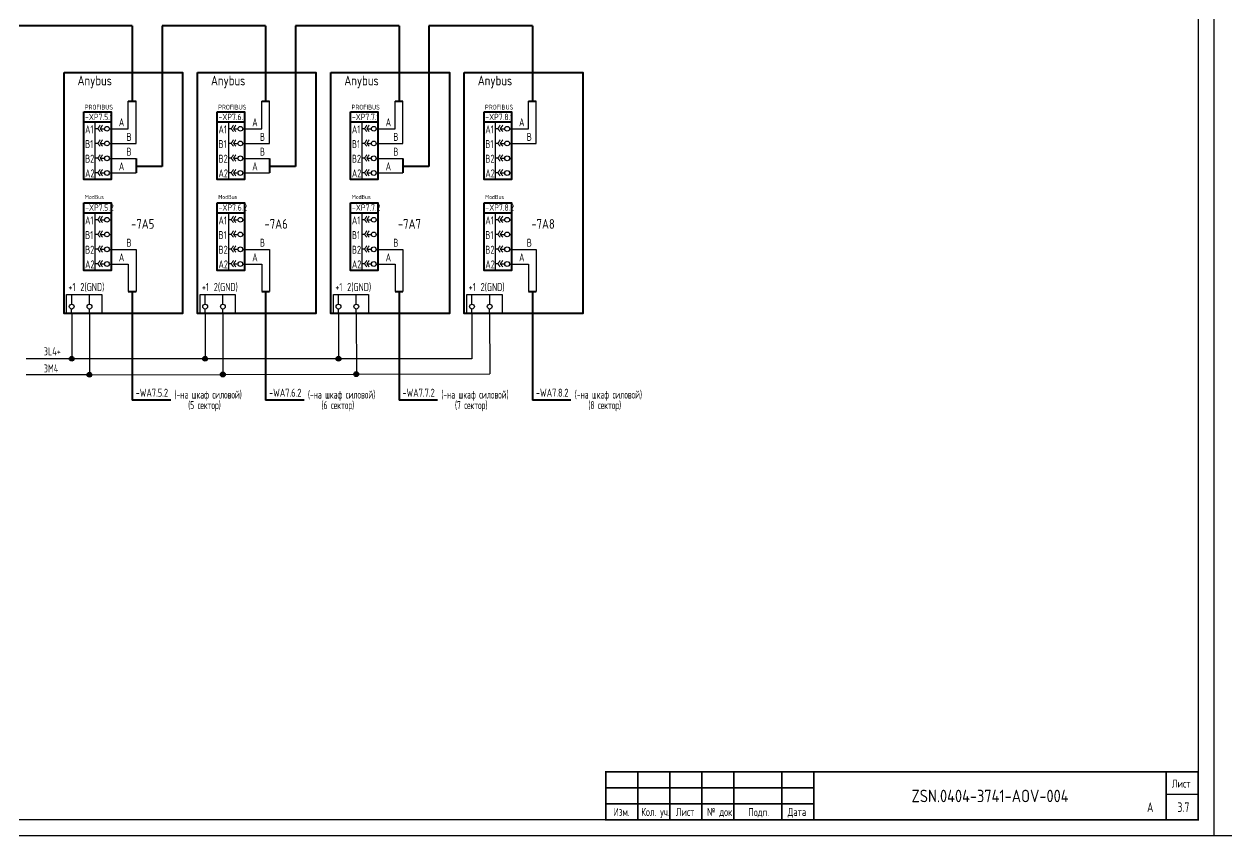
# Model space of a CAD drawing. Header units: millimetres. Extents: x 98 to 20644, y -7467 to -6136.
# Drawn here: x 3884.3 to 4260, y -7467.1 to -7213.4 of the extents above; entities that cross this region are included whole.
import ezdxf
from ezdxf.enums import TextEntityAlignment as Align

# ---------------------------------------------------------------- set-up
doc = ezdxf.new("R2010")
doc.units = ezdxf.units.MM
for name, color, linetype in [('Временный', 6, 'Continuous'), ('КИА_МАРКИРОВКА', 2, 'Continuous'), ('КИА_НАКЛЕЙКИ', 1, 'Continuous'), ('КИА_РАМКИ-ШТАМПЫ', 7, 'Continuous'), ('ФОРМАТ', 7, 'Continuous')]:
    doc.layers.add(name, color=color, linetype=linetype)
doc.styles.add('GOST-A 3-1', font='', dxfattribs={"height": 3})
doc.styles.add('GOSTA-2.5-1', font='', dxfattribs={"width": 0.9, "height": 2.5})
doc.styles.add('ROMAND0-100', font='romand.shx')
doc.styles.add('ROMANS0-60', font='romans.shx', dxfattribs={"width": 0.6})
doc.styles.add('ROMANS0-70', font='romans.shx', dxfattribs={"width": 0.7})
doc.styles.get('GOST-A 3-1').set_extended_font_data('GOST type A')
doc.styles.get('GOSTA-2.5-1').set_extended_font_data('GOST Type AU')

# ---------------------------------------------------------------- blocks, each defined once
blk = doc.blocks.new('frm6')
at = {"layer": 'ФОРМАТ'}
blk.add_line((-185, 15), (-120, 15), dxfattribs=at)
at = {"layer": 'ФОРМАТ', "const_width": 0.5}
blk.add_lwpolyline([(-185, 15), (-185, 0), (0, 0), (0, 15)], close=True, dxfattribs=at)
for points in [[(-175, 15), (-175, 0)], [(-165, 15), (-165, 0)], [(-155, 15), (-155, 0)], [(-145, 15), (-145, 0)], [(-130, 15), (-130, 0)], [(-120, 15), (-120, 0)], [(-10, 15), (-10, 0)], [(-185, 10), (-120, 10)], [(-10, 8), (0, 8)], [(-185, 5), (-120, 5)]]:
    blk.add_lwpolyline(points, dxfattribs=at)
at = {"layer": 'ФОРМАТ', "style": 'GOSTA-2.5-1', "width": 0.95}
for s, p in [('Лист', (-8.17, 9.36)), ('№ док.', (-153.38, 0.5)), ('Изм.', (-182.63, 0.5)), ('Кол. уч.', (-173.96, 0.5)), ('Лист', (-163.13, 0.5)), ('Подп.', (-140.5, 0.44)), ('Дата', (-128.17, 0.5))]:
    blk.add_text(s, height=2.5, dxfattribs=at).set_placement(p, align=Align.BOTTOM_LEFT)
at = {"layer": 'ФОРМАТ', "flags": 8}
for tag, style, width, p in [('R2', 'ROMANS0-70', 0.7, (-184.4, 10)), ('QTY2', 'ROMANS0-70', 0.65, (-174.28, 10.29)), ('SH2', 'ROMANS0-70', 0.7, (-164.3, 10)), ('ND2', 'ROMANS0-60', 0.6, (-154.34, 10)), ('SIGN2', 'ROMANS0-70', 0.7, (-144.3, 10)), ('DATE2', 'ROMANS0-70', 0.43, (-129.4, 10)), ('R1', 'ROMANS0-70', 0.7, (-184.4, 5)), ('QTY1', 'ROMANS0-70', 0.65, (-174.28, 5.29)), ('SH1', 'ROMANS0-70', 0.7, (-164.3, 5)), ('ND1', 'ROMANS0-60', 0.6, (-154.34, 5)), ('SIGN1', 'ROMANS0-70', 0.7, (-144.3, 5)), ('DATE1', 'ROMANS0-70', 0.43, (-129.4, 5))]:
    blk.add_attdef(tag, text='', height=3, dxfattribs=dict(at, style=style, width=width)).set_placement(p, align=Align.BOTTOM_LEFT)
at = {"layer": 'ФОРМАТ', "style": 'ROMANS0-70', "width": 0.7, "flags": 8}
blk.add_attdef('SH', text='', height=3, dxfattribs=at).set_placement((-5.16, 3.75), align=Align.MIDDLE_CENTER)
blk = doc.blocks.new('A$C2EC3666A')
h = blk.add_hatch(color=7)
h.dxf.hatch_style = 1
edge = h.paths.add_edge_path()
edge.add_arc((0, 0), 0.75, 0, 360)
at = {"color": 0}
blk.add_circle((0, 0), 0.75, dxfattribs=at)

msp = doc.modelspace()

# ---------------------------------------------------------------- linework, layer by layer
for p, q in [((4256, -7467.07), (4256, -7047.07)), ((4256, -7467.07), (4256, -7047.07)), ((4251, -7052.07), (4251, -7462.07)), ((3919.23, -7250.67), (3919.23, -7237.49)), ((3960.9, -7250.67), (3960.9, -7237.49)), ((4002.57, -7250.67), (4002.57, -7237.49)), ((4044.25, -7250.67), (4044.25, -7237.49)), ((3919.23, -7283.77), (3919.23, -7296.95)), ((3960.9, -7283.77), (3960.9, -7296.95)), ((4002.57, -7283.77), (4002.57, -7296.95)), ((4044.25, -7283.77), (4044.25, -7296.95)), ((4251, -7462.07), (3682, -7462.07)), ((4256, -7467.07), (3662, -7467.07)), ((4850, -7467.07), (4256, -7467.07))]:
    msp.add_line(p, q)
at = {"color": 6, "lineweight": 40}
for p, q in [((3918.03, -7213.93), (3809.54, -7213.93)), ((3918.03, -7213.93), (3918.03, -7237.49)), ((3959.7, -7213.93), (3927.37, -7213.93)), ((3927.37, -7213.93), (3927.37, -7257.9)), ((3959.7, -7213.93), (3959.7, -7237.49)), ((3969.04, -7213.93), (3969.04, -7257.9)), ((4001.38, -7213.93), (3969.04, -7213.93)), ((4001.38, -7213.93), (4001.38, -7237.49)), ((4010.71, -7213.93), (4010.71, -7257.9)), ((4043.05, -7213.93), (4010.71, -7213.93)), ((4043.05, -7213.93), (4043.05, -7237.49)), ((3916.83, -7237.49), (3919.23, -7237.49)), ((3958.51, -7237.49), (3960.9, -7237.49)), ((4000.18, -7237.49), (4002.57, -7237.49)), ((4041.85, -7237.49), (4044.25, -7237.49)), ((3919.23, -7255.33), (3919.23, -7259.91)), ((3960.9, -7255.33), (3960.9, -7259.91)), ((4002.57, -7255.33), (4002.57, -7259.91)), ((3927.37, -7257.9), (3919.23, -7257.9)), ((3969.04, -7257.9), (3960.9, -7257.9)), ((4010.71, -7257.9), (4002.57, -7257.9))]:
    msp.add_line(p, q, dxfattribs=at)
at = {"color": 0}
for p, q in [((3916.83, -7246.09), (3916.83, -7237.49)), ((3958.51, -7246.09), (3958.51, -7237.49)), ((4000.18, -7246.09), (4000.18, -7237.49)), ((4041.85, -7246.09), (4041.85, -7237.49)), ((3896.75, -7241.78), (3896.75, -7289.45)), ((3906.51, -7261.97), (3906.51, -7243.99)), ((3938.43, -7241.78), (3938.43, -7289.45)), ((3948.19, -7261.97), (3948.19, -7243.99)), ((3980.1, -7241.78), (3980.1, -7289.45)), ((3989.86, -7261.97), (3989.86, -7243.99)), ((4021.77, -7241.78), (4021.77, -7289.45)), ((4031.53, -7261.97), (4031.53, -7243.99)), ((3907.26, -7246.09), (3906.51, -7246.09)), ((3908.01, -7246.09), (3909.4, -7246.09)), ((3910.9, -7246.09), (3911.45, -7246.09)), ((3911.45, -7246.09), (3916.83, -7246.09)), ((3948.94, -7246.09), (3948.19, -7246.09)), ((3949.68, -7246.09), (3951.08, -7246.09)), ((3952.58, -7246.09), (3953.12, -7246.09)), ((3953.12, -7246.09), (3958.51, -7246.09)), ((3990.61, -7246.09), (3989.86, -7246.09)), ((3991.35, -7246.09), (3992.75, -7246.09)), ((3994.25, -7246.09), (3994.8, -7246.09)), ((3994.8, -7246.09), (4000.18, -7246.09)), ((4032.28, -7246.09), (4031.53, -7246.09)), ((4033.03, -7246.09), (4034.42, -7246.09)), ((4035.92, -7246.09), (4036.47, -7246.09)), ((4036.47, -7246.09), (4041.85, -7246.09)), ((3907.26, -7250.65), (3906.51, -7250.65)), ((3908.01, -7250.65), (3909.4, -7250.65)), ((3910.9, -7250.67), (3911.45, -7250.67)), ((3911.45, -7250.67), (3919.23, -7250.67)), ((3948.94, -7250.65), (3948.19, -7250.65)), ((3949.68, -7250.65), (3951.08, -7250.65)), ((3952.58, -7250.67), (3953.12, -7250.67)), ((3953.12, -7250.67), (3960.9, -7250.67)), ((3990.61, -7250.65), (3989.86, -7250.65)), ((3991.35, -7250.65), (3992.75, -7250.65)), ((3994.25, -7250.67), (3994.8, -7250.67)), ((3994.8, -7250.67), (4002.57, -7250.67)), ((4032.28, -7250.65), (4031.53, -7250.65)), ((4033.03, -7250.65), (4034.42, -7250.65)), ((4035.92, -7250.67), (4036.47, -7250.67)), ((4036.47, -7250.67), (4044.25, -7250.67)), ((3907.26, -7255.3), (3906.51, -7255.3)), ((3908.01, -7255.3), (3909.4, -7255.3)), ((3910.9, -7255.33), (3911.45, -7255.33)), ((3911.45, -7255.33), (3919.23, -7255.33)), ((3948.94, -7255.3), (3948.19, -7255.3)), ((3949.68, -7255.3), (3951.08, -7255.3)), ((3952.58, -7255.33), (3953.12, -7255.33)), ((3953.12, -7255.33), (3960.9, -7255.33)), ((3990.61, -7255.3), (3989.86, -7255.3)), ((3991.35, -7255.3), (3992.75, -7255.3)), ((3994.25, -7255.33), (3994.8, -7255.33)), ((3994.8, -7255.33), (4002.57, -7255.33)), ((4032.28, -7255.3), (4031.53, -7255.3)), ((4033.03, -7255.3), (4034.42, -7255.3)), ((4035.92, -7255.33), (4036.47, -7255.33)), ((3907.26, -7259.89), (3906.51, -7259.89)), ((3908.01, -7259.89), (3909.4, -7259.89)), ((3910.9, -7259.91), (3911.45, -7259.91)), ((3911.45, -7259.91), (3919.23, -7259.91)), ((3948.94, -7259.89), (3948.19, -7259.89)), ((3949.68, -7259.89), (3951.08, -7259.89)), ((3952.58, -7259.91), (3953.12, -7259.91)), ((3953.12, -7259.91), (3960.9, -7259.91)), ((3990.61, -7259.89), (3989.86, -7259.89)), ((3991.35, -7259.89), (3992.75, -7259.89)), ((3994.25, -7259.91), (3994.8, -7259.91)), ((3994.8, -7259.91), (4002.57, -7259.91)), ((4032.28, -7259.89), (4031.53, -7259.89)), ((4033.03, -7259.89), (4034.42, -7259.89)), ((4035.92, -7259.91), (4036.47, -7259.91)), ((3906.51, -7290.41), (3906.51, -7272.43)), ((3948.19, -7290.41), (3948.19, -7272.43)), ((3989.86, -7290.41), (3989.86, -7272.43)), ((4031.53, -7290.41), (4031.53, -7272.43)), ((3907.26, -7274.53), (3906.51, -7274.53)), ((3908.01, -7274.53), (3909.4, -7274.53)), ((3910.9, -7274.53), (3911.45, -7274.53)), ((3948.94, -7274.53), (3948.19, -7274.53)), ((3949.68, -7274.53), (3951.08, -7274.53)), ((3952.58, -7274.53), (3953.12, -7274.53)), ((3990.61, -7274.53), (3989.86, -7274.53)), ((3991.35, -7274.53), (3992.75, -7274.53)), ((3994.25, -7274.53), (3994.8, -7274.53)), ((4032.28, -7274.53), (4031.53, -7274.53)), ((4033.03, -7274.53), (4034.42, -7274.53)), ((4035.92, -7274.53), (4036.47, -7274.53)), ((3907.26, -7279.09), (3906.51, -7279.09)), ((3908.01, -7279.09), (3909.4, -7279.09)), ((3910.9, -7279.11), (3911.45, -7279.11)), ((3948.94, -7279.09), (3948.19, -7279.09)), ((3949.68, -7279.09), (3951.08, -7279.09)), ((3952.58, -7279.11), (3953.12, -7279.11)), ((3990.61, -7279.09), (3989.86, -7279.09)), ((3991.35, -7279.09), (3992.75, -7279.09)), ((3994.25, -7279.11), (3994.8, -7279.11)), ((4032.28, -7279.09), (4031.53, -7279.09)), ((4033.03, -7279.09), (4034.42, -7279.09)), ((4035.92, -7279.11), (4036.47, -7279.11)), ((3907.26, -7283.74), (3906.51, -7283.74)), ((3908.01, -7283.74), (3909.4, -7283.74)), ((3910.9, -7283.77), (3911.45, -7283.77)), ((3911.45, -7283.77), (3919.23, -7283.77)), ((3948.94, -7283.74), (3948.19, -7283.74)), ((3949.68, -7283.74), (3951.08, -7283.74)), ((3952.58, -7283.77), (3953.12, -7283.77)), ((3953.12, -7283.77), (3960.9, -7283.77)), ((3990.61, -7283.74), (3989.86, -7283.74)), ((3991.35, -7283.74), (3992.75, -7283.74)), ((3994.25, -7283.77), (3994.8, -7283.77)), ((3994.8, -7283.77), (4002.57, -7283.77)), ((4032.28, -7283.74), (4031.53, -7283.74)), ((4033.03, -7283.74), (4034.42, -7283.74)), ((4035.92, -7283.77), (4036.47, -7283.77)), ((4036.47, -7283.77), (4044.25, -7283.77)), ((3907.26, -7288.32), (3906.51, -7288.32)), ((3908.01, -7288.32), (3909.4, -7288.32)), ((3910.9, -7288.35), (3911.45, -7288.35)), ((3911.45, -7288.35), (3916.83, -7288.35)), ((3916.83, -7288.35), (3916.83, -7296.95)), ((3948.94, -7288.32), (3948.19, -7288.32)), ((3949.68, -7288.32), (3951.08, -7288.32)), ((3952.58, -7288.35), (3953.12, -7288.35)), ((3953.12, -7288.35), (3958.51, -7288.35)), ((3958.51, -7288.35), (3958.51, -7296.95)), ((3990.61, -7288.32), (3989.86, -7288.32)), ((3991.35, -7288.32), (3992.75, -7288.32)), ((3994.25, -7288.35), (3994.8, -7288.35)), ((3994.8, -7288.35), (4000.18, -7288.35)), ((4000.18, -7288.35), (4000.18, -7296.95)), ((4032.28, -7288.32), (4031.53, -7288.32)), ((4033.03, -7288.32), (4034.42, -7288.32)), ((4035.92, -7288.35), (4036.47, -7288.35)), ((4036.47, -7288.35), (4041.85, -7288.35)), ((4041.85, -7288.35), (4041.85, -7296.95)), ((3899.15, -7300.92), (3899.15, -7297.89)), ((3904.69, -7300.92), (3904.69, -7297.89)), ((3940.82, -7300.92), (3940.82, -7297.89)), ((3946.37, -7300.92), (3946.37, -7297.89)), ((3982.49, -7300.92), (3982.49, -7297.89)), ((3988.04, -7300.92), (3988.04, -7297.89)), ((4024.17, -7300.92), (4024.17, -7297.89)), ((4029.71, -7300.92), (4029.71, -7297.89)), ((3899.13, -7303.81), (3899.13, -7302.42)), ((3904.67, -7303.81), (3904.67, -7302.42)), ((3940.8, -7303.81), (3940.8, -7302.42)), ((3946.34, -7303.81), (3946.34, -7302.42)), ((3982.47, -7303.81), (3982.47, -7302.42)), ((3988.02, -7303.81), (3988.02, -7302.42)), ((4024.14, -7303.81), (4024.14, -7302.42)), ((4029.69, -7303.81), (4029.69, -7302.42))]:
    msp.add_line(p, q, dxfattribs=at)
at = {"lineweight": 18}
for p, q in [((3908.01, -7244.98), (3907.26, -7246.09)), ((3907.26, -7246.09), (3908.01, -7246.98)), ((3908.75, -7244.98), (3908.01, -7246.09)), ((3908.01, -7246.09), (3908.75, -7246.98)), ((3949.68, -7244.98), (3948.94, -7246.09)), ((3948.94, -7246.09), (3949.68, -7246.98)), ((3950.42, -7244.98), (3949.68, -7246.09)), ((3949.68, -7246.09), (3950.42, -7246.98)), ((3991.35, -7244.98), (3990.61, -7246.09)), ((3990.61, -7246.09), (3991.35, -7246.98)), ((3992.1, -7244.98), (3991.35, -7246.09)), ((3991.35, -7246.09), (3992.1, -7246.98)), ((4033.03, -7244.98), (4032.28, -7246.09)), ((4032.28, -7246.09), (4033.03, -7246.98)), ((4033.77, -7244.98), (4033.03, -7246.09)), ((4033.03, -7246.09), (4033.77, -7246.98)), ((3908.01, -7249.54), (3907.26, -7250.65)), ((3907.26, -7250.65), (3908.01, -7251.54)), ((3908.75, -7249.54), (3908.01, -7250.65)), ((3908.01, -7250.65), (3908.75, -7251.54)), ((3949.68, -7249.54), (3948.94, -7250.65)), ((3948.94, -7250.65), (3949.68, -7251.54)), ((3950.42, -7249.54), (3949.68, -7250.65)), ((3949.68, -7250.65), (3950.42, -7251.54)), ((3991.35, -7249.54), (3990.61, -7250.65)), ((3990.61, -7250.65), (3991.35, -7251.54)), ((3992.1, -7249.54), (3991.35, -7250.65)), ((3991.35, -7250.65), (3992.1, -7251.54)), ((4033.03, -7249.54), (4032.28, -7250.65)), ((4032.28, -7250.65), (4033.03, -7251.54)), ((4033.77, -7249.54), (4033.03, -7250.65)), ((4033.03, -7250.65), (4033.77, -7251.54)), ((3908.01, -7254.2), (3907.26, -7255.3)), ((3907.26, -7255.3), (3908.01, -7256.19)), ((3908.75, -7254.2), (3908.01, -7255.3)), ((3908.01, -7255.3), (3908.75, -7256.19)), ((3949.68, -7254.2), (3948.94, -7255.3)), ((3948.94, -7255.3), (3949.68, -7256.19)), ((3950.42, -7254.2), (3949.68, -7255.3)), ((3949.68, -7255.3), (3950.42, -7256.19)), ((3991.35, -7254.2), (3990.61, -7255.3)), ((3990.61, -7255.3), (3991.35, -7256.19)), ((3992.1, -7254.2), (3991.35, -7255.3)), ((3991.35, -7255.3), (3992.1, -7256.19)), ((4033.03, -7254.2), (4032.28, -7255.3)), ((4032.28, -7255.3), (4033.03, -7256.19)), ((4033.77, -7254.2), (4033.03, -7255.3)), ((4033.03, -7255.3), (4033.77, -7256.19)), ((3908.01, -7258.78), (3907.26, -7259.89)), ((3908.75, -7258.78), (3908.01, -7259.89)), ((3949.68, -7258.78), (3948.94, -7259.89)), ((3950.42, -7258.78), (3949.68, -7259.89)), ((3991.35, -7258.78), (3990.61, -7259.89)), ((3992.1, -7258.78), (3991.35, -7259.89)), ((4033.03, -7258.78), (4032.28, -7259.89)), ((4033.77, -7258.78), (4033.03, -7259.89)), ((3907.26, -7259.89), (3908.01, -7260.78)), ((3908.01, -7259.89), (3908.75, -7260.78)), ((3948.94, -7259.89), (3949.68, -7260.78)), ((3949.68, -7259.89), (3950.42, -7260.78)), ((3990.61, -7259.89), (3991.35, -7260.78)), ((3991.35, -7259.89), (3992.1, -7260.78)), ((4032.28, -7259.89), (4033.03, -7260.78)), ((4033.03, -7259.89), (4033.77, -7260.78)), ((3908.01, -7273.42), (3907.26, -7274.53)), ((3908.75, -7273.42), (3908.01, -7274.53)), ((3949.68, -7273.42), (3948.94, -7274.53)), ((3950.42, -7273.42), (3949.68, -7274.53)), ((3991.35, -7273.42), (3990.61, -7274.53)), ((3992.1, -7273.42), (3991.35, -7274.53)), ((4033.03, -7273.42), (4032.28, -7274.53)), ((4033.77, -7273.42), (4033.03, -7274.53)), ((3907.26, -7274.53), (3908.01, -7275.42)), ((3908.01, -7277.98), (3907.26, -7279.09)), ((3908.01, -7274.53), (3908.75, -7275.42)), ((3908.75, -7277.98), (3908.01, -7279.09)), ((3948.94, -7274.53), (3949.68, -7275.42)), ((3949.68, -7277.98), (3948.94, -7279.09)), ((3949.68, -7274.53), (3950.42, -7275.42)), ((3950.42, -7277.98), (3949.68, -7279.09)), ((3990.61, -7274.53), (3991.35, -7275.42)), ((3991.35, -7277.98), (3990.61, -7279.09)), ((3991.35, -7274.53), (3992.1, -7275.42)), ((3992.1, -7277.98), (3991.35, -7279.09)), ((4032.28, -7274.53), (4033.03, -7275.42)), ((4033.03, -7277.98), (4032.28, -7279.09)), ((4033.03, -7274.53), (4033.77, -7275.42)), ((4033.77, -7277.98), (4033.03, -7279.09)), ((3907.26, -7279.09), (3908.01, -7279.98)), ((3908.01, -7279.09), (3908.75, -7279.98)), ((3948.94, -7279.09), (3949.68, -7279.98)), ((3949.68, -7279.09), (3950.42, -7279.98)), ((3990.61, -7279.09), (3991.35, -7279.98)), ((3991.35, -7279.09), (3992.1, -7279.98)), ((4032.28, -7279.09), (4033.03, -7279.98)), ((4033.03, -7279.09), (4033.77, -7279.98)), ((3908.01, -7282.63), (3907.26, -7283.74)), ((3907.26, -7283.74), (3908.01, -7284.63)), ((3908.75, -7282.63), (3908.01, -7283.74)), ((3908.01, -7283.74), (3908.75, -7284.63)), ((3949.68, -7282.63), (3948.94, -7283.74)), ((3948.94, -7283.74), (3949.68, -7284.63)), ((3950.42, -7282.63), (3949.68, -7283.74)), ((3949.68, -7283.74), (3950.42, -7284.63)), ((3991.35, -7282.63), (3990.61, -7283.74)), ((3990.61, -7283.74), (3991.35, -7284.63)), ((3992.1, -7282.63), (3991.35, -7283.74)), ((3991.35, -7283.74), (3992.1, -7284.63)), ((4033.03, -7282.63), (4032.28, -7283.74)), ((4032.28, -7283.74), (4033.03, -7284.63)), ((4033.77, -7282.63), (4033.03, -7283.74)), ((4033.03, -7283.74), (4033.77, -7284.63)), ((3908.01, -7287.22), (3907.26, -7288.32)), ((3907.26, -7288.32), (3908.01, -7289.21)), ((3908.75, -7287.22), (3908.01, -7288.32)), ((3908.01, -7288.32), (3908.75, -7289.21)), ((3949.68, -7287.22), (3948.94, -7288.32)), ((3948.94, -7288.32), (3949.68, -7289.21)), ((3950.42, -7287.22), (3949.68, -7288.32)), ((3949.68, -7288.32), (3950.42, -7289.21)), ((3991.35, -7287.22), (3990.61, -7288.32)), ((3990.61, -7288.32), (3991.35, -7289.21)), ((3992.1, -7287.22), (3991.35, -7288.32)), ((3991.35, -7288.32), (3992.1, -7289.21)), ((4033.03, -7287.22), (4032.28, -7288.32)), ((4032.28, -7288.32), (4033.03, -7289.21)), ((4033.77, -7287.22), (4033.03, -7288.32)), ((4033.03, -7288.32), (4033.77, -7289.21))]:
    msp.add_line(p, q, dxfattribs=at)
at = {"color": 252, "lineweight": 40, "true_color": 0x939598}
for p, q in [((3916.83, -7296.95), (3919.23, -7296.95)), ((3918.03, -7296.95), (3918.03, -7330.93)), ((3958.51, -7296.95), (3960.9, -7296.95)), ((3959.7, -7296.95), (3959.7, -7330.93)), ((4000.18, -7296.95), (4002.57, -7296.95)), ((4001.38, -7296.95), (4001.38, -7330.93)), ((4041.85, -7296.95), (4044.25, -7296.95)), ((4043.05, -7296.95), (4043.05, -7330.93)), ((3930.06, -7330.93), (3918.03, -7330.93)), ((3971.73, -7330.93), (3959.7, -7330.93)), ((4013.4, -7330.93), (4001.38, -7330.93)), ((4055.07, -7330.93), (4043.05, -7330.93))]:
    msp.add_line(p, q, dxfattribs=at)
at = {"color": 1}
for p, q in [((3899.14, -7303.81), (3899.14, -7317.68)), ((3940.81, -7303.81), (3940.81, -7317.68)), ((3982.49, -7303.81), (3982.49, -7317.68)), ((4024.16, -7303.81), (4024.16, -7317.96)), ((3899.14, -7317.96), (3884.9, -7317.96)), ((4024.16, -7317.96), (3899.14, -7317.96))]:
    msp.add_line(p, q, dxfattribs=at)
at = {"color": 4}
for p, q in [((3904.67, -7303.81), (3904.71, -7322.96)), ((3946.34, -7303.81), (3946.34, -7322.87)), ((3988.02, -7303.81), (3988.06, -7322.78)), ((4029.69, -7303.81), (4029.72, -7322.68)), ((3904.67, -7322.96), (3884.9, -7322.96)), ((3904.67, -7322.96), (4029.72, -7322.68))]:
    msp.add_line(p, q, dxfattribs=at)
at = {"color": 0, "lineweight": 40}
for points in [[(3896.75, -7228.47), (3933.77, -7228.47), (3933.77, -7303.81), (3896.75, -7303.81)], [(3938.43, -7228.47), (3975.44, -7228.47), (3975.44, -7303.81), (3938.43, -7303.81)], [(3980.1, -7228.47), (4017.12, -7228.47), (4017.12, -7303.81), (3980.1, -7303.81)], [(4021.77, -7228.47), (4058.79, -7228.47), (4058.79, -7303.81), (4021.77, -7303.81)], [(3902.92, -7240.83), (3911.45, -7240.83), (3911.45, -7261.97), (3902.92, -7261.97)], [(3902.92, -7240.83), (3911.45, -7240.83), (3911.45, -7243.99), (3902.92, -7243.99)], [(3944.59, -7240.83), (3953.12, -7240.83), (3953.12, -7261.97), (3944.59, -7261.97)], [(3944.59, -7240.83), (3953.12, -7240.83), (3953.12, -7243.99), (3944.59, -7243.99)], [(3986.26, -7240.83), (3994.8, -7240.83), (3994.8, -7261.97), (3986.26, -7261.97)], [(3986.26, -7240.83), (3994.8, -7240.83), (3994.8, -7243.99), (3986.26, -7243.99)], [(4027.93, -7240.83), (4036.47, -7240.83), (4036.47, -7261.97), (4027.93, -7261.97)], [(4027.93, -7240.83), (4036.47, -7240.83), (4036.47, -7243.99), (4027.93, -7243.99)], [(3902.92, -7269.27), (3911.45, -7269.27), (3911.45, -7290.41), (3902.92, -7290.41)], [(3902.92, -7269.27), (3911.45, -7269.27), (3911.45, -7272.43), (3902.92, -7272.43)], [(3944.59, -7269.27), (3953.12, -7269.27), (3953.12, -7290.41), (3944.59, -7290.41)], [(3944.59, -7269.27), (3953.12, -7269.27), (3953.12, -7272.43), (3944.59, -7272.43)], [(3986.26, -7269.27), (3994.8, -7269.27), (3994.8, -7290.41), (3986.26, -7290.41)], [(3986.26, -7269.27), (3994.8, -7269.27), (3994.8, -7272.43), (3986.26, -7272.43)], [(4027.93, -7269.27), (4036.47, -7269.27), (4036.47, -7290.41), (4027.93, -7290.41)], [(4027.93, -7269.27), (4036.47, -7269.27), (4036.47, -7272.43), (4027.93, -7272.43)]]:
    msp.add_lwpolyline(points, close=True, dxfattribs=at)
at = {"color": 0}
for points in [[(3897.55, -7297.89), (3908.55, -7297.89), (3908.55, -7303.81), (3897.55, -7303.81)], [(3939.22, -7297.89), (3950.22, -7297.89), (3950.22, -7303.81), (3939.22, -7303.81)], [(3980.9, -7297.89), (3991.89, -7297.89), (3991.89, -7303.81), (3980.9, -7303.81)], [(4022.57, -7297.89), (4033.56, -7297.89), (4033.56, -7303.81), (4022.57, -7303.81)]]:
    msp.add_lwpolyline(points, close=True, dxfattribs=at)
for centre in [(3910.15, -7246.09), (3951.83, -7246.09), (3993.5, -7246.09), (4035.17, -7246.09), (3910.15, -7250.67), (3951.83, -7250.67), (3993.5, -7250.67), (4035.17, -7250.67), (3910.15, -7255.33), (3951.83, -7255.33), (3993.5, -7255.33), (4035.17, -7255.33), (3910.15, -7259.91), (3951.83, -7259.91), (3993.5, -7259.91), (4035.17, -7259.91), (3910.15, -7274.53), (3951.83, -7274.53), (3993.5, -7274.53), (4035.17, -7274.53), (3910.15, -7279.11), (3951.83, -7279.11), (3993.5, -7279.11), (4035.17, -7279.11), (3910.15, -7283.77), (3951.83, -7283.77), (3993.5, -7283.77), (4035.17, -7283.77), (3910.15, -7288.35), (3951.83, -7288.35), (3993.5, -7288.35), (4035.17, -7288.35), (3899.15, -7301.67), (3904.69, -7301.67), (3940.82, -7301.67), (3946.37, -7301.67), (3982.49, -7301.67), (3988.04, -7301.67), (4024.17, -7301.67), (4029.71, -7301.67)]:
    msp.add_circle(centre, 0.75, dxfattribs=at)

# ---------------------------------------------------------------- block references
for p in [(3899.14, -7317.96), (3940.81, -7317.96), (3982.49, -7317.96), (3904.67, -7322.96), (3946.34, -7322.87), (3988.02, -7322.78)]:
    msp.add_blockref('A$C2EC3666A', p, dxfattribs=at)
at = {"layer": 'КИА_РАМКИ-ШТАМПЫ'}
ref = msp.add_blockref('frm6', (4251, -7462.07), dxfattribs=at)
ref.add_attrib('TITLE', 'ZSN.0404-3741-AOV-004', dxfattribs={"layer": '0', "height": 3.9, "style": 'ROMAND0-100', "width": 0.8, "flags": 8}).set_placement((4186, -7454.57), align=Align.MIDDLE_CENTER)
ref.add_attrib('SH', '3.7', dxfattribs={"layer": '0', "height": 3, "style": 'ROMANS0-70', "width": 0.7, "flags": 8}).set_placement((4246.4, -7458.07), align=Align.MIDDLE_CENTER)
ref.add_attrib('REV', 'А', dxfattribs={"layer": '0', "height": 3, "style": 'ROMANS0-70', "width": 0.7, "flags": 8}).set_placement((4236.03, -7458.09), align=Align.MIDDLE_CENTER)

# ---------------------------------------------------------------- texts
at = {"style": 'GOST-A 3-1'}
for s, height, p in [('Anybus', 3, (3900.97, -7232.52)), ('Anybus', 3, (3942.64, -7232.52)), ('Anybus', 3, (3984.31, -7232.52)), ('Anybus', 3, (4025.99, -7232.52)), ('PROFIBUS', 1.5, (3903.22, -7240.09)), ('PROFIBUS', 1.5, (3944.89, -7240.09)), ('PROFIBUS', 1.5, (3986.56, -7240.09)), ('PROFIBUS', 1.5, (4028.24, -7240.09)), ('ModBus', 1.3, (3903.28, -7268.05)), ('ModBus', 1.3, (3944.95, -7268.05)), ('ModBus', 1.3, (3986.63, -7268.05)), ('ModBus', 1.3, (4028.3, -7268.05))]:
    msp.add_text(s, height=height, dxfattribs=at).set_placement(p)
at = {"style": 'GOSTA-2.5-1', "width": 0.9}
for s, height, p in [('-XP7.5.1', 2, (3903.31, -7243.4)), ('A', 2.5, (3913.87, -7245.3)), ('-XP7.6.1', 2, (3944.99, -7243.4)), ('A', 2.5, (3955.54, -7245.3)), ('-XP7.7.1', 2, (3986.66, -7243.4)), ('A', 2.5, (3997.21, -7245.3)), ('-XP7.8.1', 2, (4028.33, -7243.4)), ('A', 2.5, (4038.88, -7245.3)), ('A1', 2.5, (3903.32, -7247.54)), ('B', 2.5, (3916.26, -7249.88)), ('A1', 2.5, (3944.99, -7247.54)), ('B', 2.5, (3957.93, -7249.88)), ('A1', 2.5, (3986.66, -7247.54)), ('B', 2.5, (3999.61, -7249.88)), ('A1', 2.5, (4028.34, -7247.54)), ('B', 2.5, (4041.28, -7249.88)), ('B1', 2.5, (3903.32, -7252.12)), ('B1', 2.5, (3944.99, -7252.12)), ('B1', 2.5, (3986.66, -7252.12)), ('B1', 2.5, (4028.34, -7252.12)), ('B2', 2.5, (3903.32, -7256.7)), ('B', 2.5, (3916.26, -7254.51)), ('B2', 2.5, (3944.99, -7256.7)), ('B', 2.5, (3957.93, -7254.51)), ('B2', 2.5, (3986.66, -7256.7)), ('B', 2.5, (3999.61, -7254.51)), ('B2', 2.5, (4028.34, -7256.7)), ('A2', 2.5, (3903.32, -7261.28)), ('A', 2.5, (3913.87, -7259.09)), ('A2', 2.5, (3944.99, -7261.28)), ('A', 2.5, (3955.54, -7259.09)), ('A2', 2.5, (3986.66, -7261.28)), ('A', 2.5, (3997.21, -7259.09)), ('A2', 2.5, (4028.34, -7261.28)), ('-XP7.5.2', 2, (3903.35, -7271.7)), ('-XP7.6.2', 2, (3945.02, -7271.7)), ('-XP7.7.2', 2, (3986.7, -7271.7)), ('-XP7.8.2', 2, (4028.37, -7271.7)), ('A1', 2.5, (3903.32, -7275.98)), ('A1', 2.5, (3944.99, -7275.98)), ('A1', 2.5, (3986.66, -7275.98)), ('A1', 2.5, (4028.34, -7275.98)), ('B1', 2.5, (3903.32, -7280.56)), ('B1', 2.5, (3944.99, -7280.56)), ('B1', 2.5, (3986.66, -7280.56)), ('B1', 2.5, (4028.34, -7280.56)), ('B', 2.5, (3916.26, -7282.95)), ('B', 2.5, (3957.93, -7282.95)), ('B', 2.5, (3999.61, -7282.95)), ('B', 2.5, (4041.28, -7282.95)), ('B2', 2.5, (3903.32, -7285.14)), ('A', 2.5, (3913.87, -7287.53)), ('B2', 2.5, (3944.99, -7285.14)), ('A', 2.5, (3955.54, -7287.53)), ('B2', 2.5, (3986.66, -7285.14)), ('A', 2.5, (3997.21, -7287.53)), ('B2', 2.5, (4028.34, -7285.14)), ('A', 2.5, (4038.88, -7287.53)), ('A2', 2.5, (3903.32, -7289.72)), ('A2', 2.5, (3944.99, -7289.72)), ('A2', 2.5, (3986.66, -7289.72)), ('A2', 2.5, (4028.34, -7289.72)), ('+1', 2.5, (3898.11, -7296.79)), ('2(GND)', 2.5, (3901.84, -7296.79)), ('+1', 2.5, (3939.79, -7296.79)), ('2(GND)', 2.5, (3943.52, -7296.79)), ('+1', 2.5, (3981.46, -7296.79)), ('2(GND)', 2.5, (3985.19, -7296.79)), ('+1', 2.5, (4023.13, -7296.79)), ('2(GND)', 2.5, (4026.86, -7296.79))]:
    msp.add_text(s, height=height, dxfattribs=at).set_placement(p)
at = {"layer": 'Временный', "color": 6, "style": 'GOSTA-2.5-1', "width": 0.7}
for s, p in [('(-на шкаф силовой)', (3931.26, -7330.41)), ('(-на шкаф силовой)', (3972.94, -7330.41)), ('(-на шкаф силовой)', (4014.61, -7330.41)), ('(-на шкаф силовой)', (4056.28, -7330.41)), ('(5 сектор)', (3935.52, -7333.7)), ('(6 сектор)', (3977.19, -7333.7)), ('(7 сектор)', (4018.86, -7333.7)), ('(8 сектор)', (4060.53, -7333.7))]:
    msp.add_text(s, height=2.5, dxfattribs=at).set_placement(p)
at = {"layer": 'КИА_МАРКИРОВКА', "style": 'GOSTA-2.5-1', "width": 0.9}
for s, p in [('3L4+', (3890.4, -7316.89)), ('3M4', (3890.4, -7322.23)), ('-WA7.5.2', (3919.12, -7329.82)), ('-WA7.6.2', (3960.79, -7329.82)), ('-WA7.7.2', (4002.46, -7329.82)), ('-WA7.8.2', (4044.14, -7329.82))]:
    msp.add_text(s, height=2.5, dxfattribs=at).set_placement(p)
at = {"layer": 'КИА_НАКЛЕЙКИ', "style": 'GOST-A 3-1'}
for s, p in [('-7A5', (3917.68, -7277.33)), ('-7A6', (3959.36, -7277.33)), ('-7A7', (4001.03, -7277.33)), ('-7A8', (4042.7, -7277.33))]:
    msp.add_text(s, height=3, dxfattribs=at).set_placement(p)

doc.saveas('drawing.dxf')
